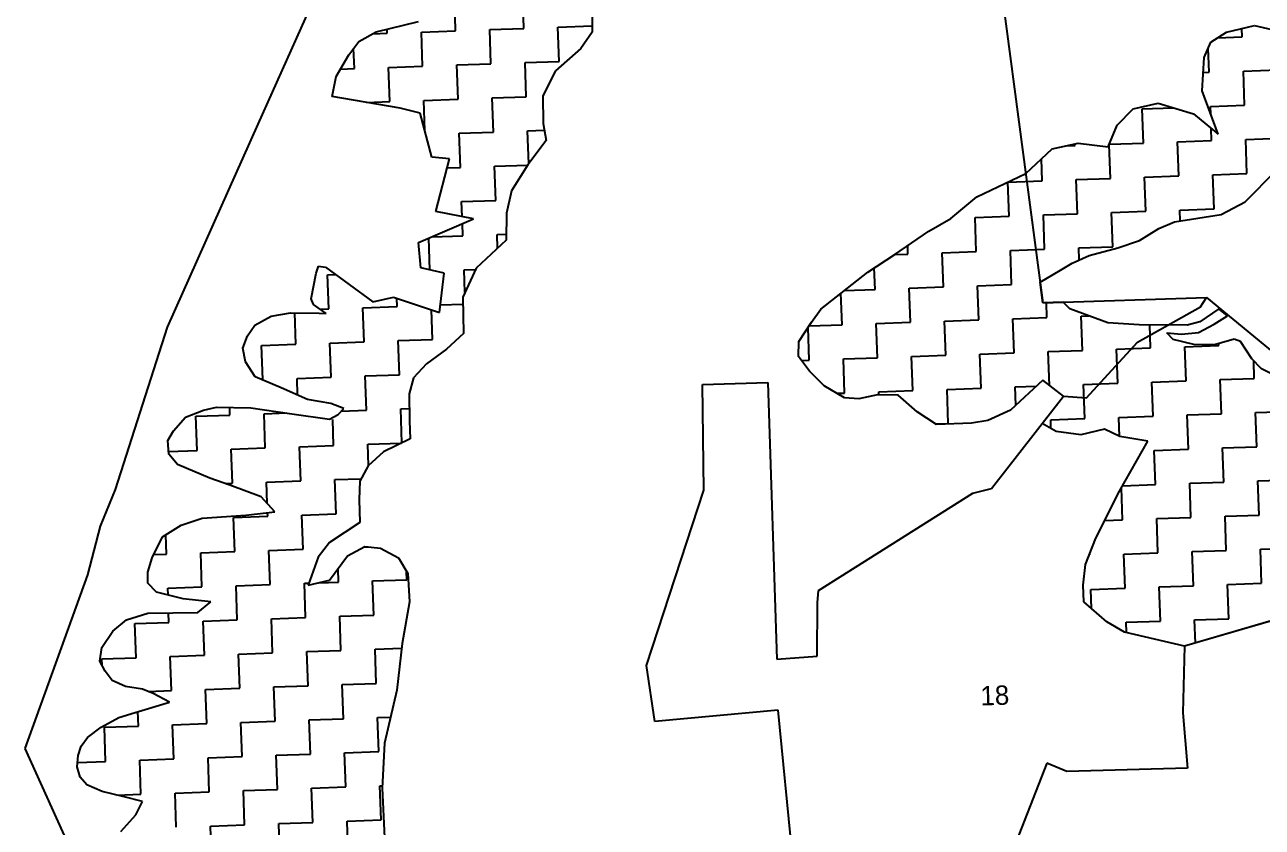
# Model space of a CAD drawing. Header units: metres. Extents: x 267220 to 268866, y 2134324 to 2136627.
# Drawn here: x 267220 to 267769, y 2135704 to 2136059 of the extents above; entities that cross this region are included whole.
import ezdxf

# ---------------------------------------------------------------- set-up
doc = ezdxf.new("R2010")
doc.units = ezdxf.units.M
for name, color, linetype in [('POLY_HATCH', 12, 'Continuous'), ('POLY_PARCEL', 6, 'Continuous'), ('TEXT_PARCEL', 7, 'Continuous'), ('V_BOUND_LINE', 7, 'Continuous')]:
    doc.layers.add(name, color=color, linetype=linetype)
doc.styles.add('TEXT_MAP', font='')
doc.styles.get('TEXT_MAP').set_extended_font_data('Kruti Dev 050')

msp = doc.modelspace()

# ---------------------------------------------------------------- linework, layer by layer
at = {"layer": 'POLY_HATCH', "linetype": 'Continuous'}
for p, q in [((267441.18, 2136057.66), (267440.64, 2136072.8)), ((267410.9, 2136056.58), (267410.68, 2136063)), ((267374.05, 2136055.26), (267380.63, 2136055.5)), ((267380.63, 2136055.5), (267380.56, 2136057.37)), ((267395.77, 2136056.04), (267410.9, 2136056.58)), ((267396.31, 2136040.9), (267395.77, 2136056.04)), ((267426.04, 2136057.12), (267441.18, 2136057.66)), ((267426.58, 2136041.98), (267426.04, 2136057.12)), ((267456.31, 2136058.2), (267471.43, 2136058.74)), ((267456.86, 2136043.06), (267456.31, 2136058.2)), ((267759.59, 2136053.88), (267759.45, 2136057.59)), ((267748.74, 2136053.5), (267759.59, 2136053.88)), ((267366.04, 2136039.82), (267365.72, 2136048.75)), ((267744.99, 2136038.21), (267744.61, 2136048.95)), ((267359.96, 2136039.6), (267366.04, 2136039.82)), ((267381.17, 2136040.36), (267396.31, 2136040.9)), ((267381.71, 2136025.22), (267381.17, 2136040.36)), ((267411.45, 2136041.44), (267426.58, 2136041.98)), ((267411.99, 2136026.31), (267411.45, 2136041.44)), ((267441.72, 2136042.52), (267456.86, 2136043.06)), ((267442.26, 2136027.39), (267441.72, 2136042.52)), ((267742.4, 2136038.11), (267744.99, 2136038.21)), ((267760.13, 2136038.75), (267775.26, 2136039.29)), ((267760.67, 2136023.61), (267760.13, 2136038.75)), ((267427.12, 2136026.85), (267442.26, 2136027.39)), ((267371.39, 2136024.85), (267381.71, 2136025.22)), ((267396.85, 2136025.76), (267411.99, 2136026.31)), ((267397.33, 2136012.35), (267396.85, 2136025.76)), ((267427.66, 2136011.71), (267427.12, 2136026.85)), ((267715.26, 2136021.99), (267729.2, 2136022.49)), ((267715.8, 2136006.85), (267715.26, 2136021.99)), ((267745.53, 2136023.07), (267760.67, 2136023.61)), ((267745.65, 2136019.73), (267745.53, 2136023.07)), ((267412.53, 2136011.17), (267427.66, 2136011.71)), ((267413.07, 2135996.03), (267412.53, 2136011.17)), ((267442.8, 2136012.25), (267450.23, 2136012.52)), ((267443.32, 2135997.64), (267442.8, 2136012.25)), ((267746.07, 2136007.93), (267745.88, 2136013.27)), ((267681.8, 2136005.64), (267685.53, 2136005.77)), ((267685.53, 2136005.77), (267685.5, 2136006.45)), ((267701.2, 2135991.17), (267700.67, 2136006.1)), ((267700.76, 2136006.31), (267715.8, 2136006.85)), ((267730.94, 2136007.39), (267746.07, 2136007.93)), ((267731.48, 2135992.26), (267730.94, 2136007.39)), ((267761.21, 2136008.47), (267776.34, 2136009.02)), ((267761.75, 2135993.34), (267761.21, 2136008.47)), ((267670.93, 2135990.09), (267670.58, 2135999.79)), ((267407.16, 2135995.82), (267413.07, 2135996.03)), ((267428.21, 2135996.57), (267442.93, 2135997.1)), ((267428.75, 2135981.44), (267428.21, 2135996.57)), ((267655.79, 2135989.55), (267670.93, 2135990.09)), ((267656.33, 2135974.41), (267655.79, 2135989.55)), ((267686.07, 2135990.63), (267701.2, 2135991.17)), ((267686.61, 2135975.5), (267686.07, 2135990.63)), ((267716.34, 2135991.71), (267731.48, 2135992.26)), ((267716.88, 2135976.58), (267716.34, 2135991.71)), ((267746.61, 2135992.8), (267761.75, 2135993.34)), ((267747.15, 2135977.66), (267746.61, 2135992.8)), ((267413.61, 2135980.9), (267428.75, 2135981.44)), ((267413.85, 2135974.19), (267413.61, 2135980.9)), ((267732.02, 2135977.12), (267747.15, 2135977.66)), ((267641.2, 2135973.87), (267656.33, 2135974.41)), ((267641.74, 2135958.74), (267641.2, 2135973.87)), ((267671.47, 2135974.96), (267686.61, 2135975.5)), ((267672.01, 2135959.82), (267671.47, 2135974.96)), ((267701.74, 2135976.04), (267716.88, 2135976.58)), ((267702.29, 2135960.9), (267701.74, 2135976.04)), ((267732.19, 2135972.3), (267732.02, 2135977.12)), ((267414.15, 2135965.76), (267413.96, 2135971.12)), ((267399.53, 2135950.68), (267399.03, 2135964.66)), ((267400.43, 2135965.27), (267414.15, 2135965.76)), ((267429.29, 2135966.3), (267433.33, 2135966.44)), ((267429.5, 2135960.27), (267429.29, 2135966.3)), ((267611.47, 2135957.65), (267611.33, 2135961.37)), ((267605.63, 2135957.45), (267611.47, 2135957.65)), ((267626.6, 2135958.2), (267641.74, 2135958.74)), ((267627.14, 2135943.06), (267626.6, 2135958.2)), ((267656.88, 2135959.28), (267672.01, 2135959.82)), ((267657.42, 2135944.14), (267656.88, 2135959.28)), ((267687.15, 2135960.36), (267702.29, 2135960.9)), ((267687.34, 2135955.02), (267687.15, 2135960.36)), ((267414.69, 2135950.62), (267419.74, 2135950.8)), ((267415.05, 2135940.53), (267414.69, 2135950.62)), ((267596.87, 2135941.98), (267596.53, 2135951.54)), ((267354.15, 2135948.46), (267357.71, 2135948.59)), ((267354.69, 2135933.32), (267354.15, 2135948.46)), ((267582.27, 2135926.3), (267581.77, 2135940.34)), ((267583.24, 2135941.49), (267596.87, 2135941.98)), ((267612.01, 2135942.52), (267627.14, 2135943.06)), ((267612.55, 2135927.38), (267612.01, 2135942.52)), ((267642.28, 2135943.6), (267657.42, 2135944.14)), ((267642.82, 2135928.46), (267642.28, 2135943.6)), ((267369.82, 2135933.86), (267384.96, 2135934.4)), ((267370.36, 2135918.73), (267369.82, 2135933.86)), ((267384.96, 2135934.4), (267384.83, 2135938.04)), ((267404.18, 2135935.09), (267414.18, 2135935.45)), ((267673.09, 2135929.55), (267672.86, 2135936.04)), ((267340.09, 2135917.64), (267339.59, 2135931.62)), ((267350.91, 2135933.19), (267354.69, 2135933.32)), ((267400.64, 2135919.81), (267400.17, 2135932.95)), ((267627.68, 2135927.92), (267642.82, 2135928.46)), ((267657.96, 2135929), (267673.09, 2135929.55)), ((267658.5, 2135913.87), (267657.96, 2135929)), ((267688.23, 2135930.09), (267691.69, 2135930.21)), ((267688.77, 2135914.95), (267688.23, 2135930.09)), ((267567.68, 2135910.62), (267567.16, 2135925.12)), ((267567.59, 2135925.78), (267582.27, 2135926.3)), ((267597.41, 2135926.84), (267612.55, 2135927.38)), ((267597.95, 2135911.7), (267597.41, 2135926.84)), ((267628.23, 2135912.79), (267627.68, 2135927.92)), ((267719.04, 2135916.03), (267718.68, 2135926.25)), ((267324.95, 2135917.1), (267340.09, 2135917.64)), ((267355.23, 2135918.19), (267370.36, 2135918.73)), ((267355.77, 2135903.05), (267355.23, 2135918.19)), ((267385.5, 2135919.27), (267400.64, 2135919.81)), ((267386.04, 2135904.13), (267385.5, 2135919.27)), ((267749.32, 2135917.11), (267749.29, 2135917.99)), ((267325.5, 2135901.97), (267324.95, 2135917.1)), ((267613.09, 2135912.25), (267628.23, 2135912.79)), ((267613.63, 2135897.11), (267613.09, 2135912.25)), ((267643.36, 2135913.33), (267658.5, 2135913.87)), ((267643.9, 2135898.19), (267643.36, 2135913.33)), ((267673.64, 2135914.41), (267688.77, 2135914.95)), ((267674.17, 2135899.42), (267673.64, 2135914.41)), ((267703.91, 2135915.49), (267719.04, 2135916.03)), ((267704.45, 2135900.35), (267703.91, 2135915.49)), ((267734.18, 2135916.57), (267749.32, 2135917.11)), ((267734.72, 2135901.44), (267734.18, 2135916.57)), ((267564.21, 2135910.5), (267567.68, 2135910.62)), ((267582.82, 2135911.16), (267597.95, 2135911.7)), ((267583.36, 2135896.03), (267582.82, 2135911.16)), ((267765, 2135902.52), (267764.72, 2135910.29)), ((267325.03, 2135901.95), (267325.5, 2135901.97)), ((267340.63, 2135902.51), (267355.77, 2135903.05)), ((267340.9, 2135895.08), (267340.63, 2135902.51)), ((267370.9, 2135903.59), (267386.04, 2135904.13)), ((267371.45, 2135888.45), (267370.9, 2135903.59)), ((267719.59, 2135900.9), (267734.72, 2135901.44)), ((267720.13, 2135885.76), (267719.59, 2135900.9)), ((267749.86, 2135901.98), (267765, 2135902.52)), ((267750.4, 2135886.84), (267749.86, 2135901.98)), ((267579.99, 2135895.91), (267583.36, 2135896.03)), ((267598.49, 2135896.57), (267613.63, 2135897.11)), ((267598.54, 2135895.18), (267598.49, 2135896.57)), ((267628.77, 2135897.65), (267643.9, 2135898.19)), ((267629.31, 2135882.51), (267628.77, 2135897.65)), ((267659.04, 2135898.73), (267668.43, 2135899.07)), ((267659.33, 2135890.69), (267659.04, 2135898.73)), ((267689.31, 2135899.81), (267704.45, 2135900.35)), ((267689.85, 2135884.68), (267689.31, 2135899.81)), ((267295.76, 2135885.75), (267310.9, 2135886.29)), ((267296.3, 2135870.61), (267295.76, 2135885.75)), ((267310.9, 2135886.29), (267310.78, 2135889.64)), ((267326.04, 2135886.83), (267336.11, 2135887.19)), ((267326.58, 2135871.69), (267326.04, 2135886.83)), ((267360.27, 2135888.05), (267371.45, 2135888.45)), ((267386.58, 2135888.99), (267390.4, 2135889.13)), ((267387.12, 2135873.93), (267386.58, 2135888.99)), ((267674.72, 2135884.14), (267689.85, 2135884.68)), ((267704.99, 2135885.22), (267720.13, 2135885.76)), ((267705.29, 2135876.82), (267704.99, 2135885.22)), ((267735.26, 2135886.3), (267750.4, 2135886.84)), ((267735.8, 2135871.16), (267735.26, 2135886.3)), ((267765.54, 2135887.38), (267780.67, 2135887.92)), ((267766.08, 2135872.25), (267765.54, 2135887.38)), ((267356.85, 2135872.78), (267356.44, 2135884.29)), ((267623.76, 2135882.32), (267629.31, 2135882.51)), ((267674.86, 2135880.25), (267674.72, 2135884.14)), ((267371.99, 2135873.32), (267386.96, 2135873.85)), ((267283.73, 2135870.16), (267296.3, 2135870.61)), ((267311.44, 2135871.15), (267326.58, 2135871.69)), ((267311.98, 2135856.02), (267311.44, 2135871.15)), ((267341.71, 2135872.24), (267356.85, 2135872.78)), ((267342.25, 2135857.1), (267341.71, 2135872.24)), ((267372.32, 2135863.91), (267371.99, 2135873.32)), ((267720.67, 2135870.62), (267735.8, 2135871.16)), ((267721.21, 2135855.49), (267720.67, 2135870.62)), ((267750.94, 2135871.7), (267766.08, 2135872.25)), ((267751.48, 2135856.57), (267750.94, 2135871.7)), ((267327.12, 2135856.56), (267342.25, 2135857.1)), ((267357.39, 2135857.64), (267369.12, 2135858.06)), ((267357.93, 2135842.5), (267357.39, 2135857.64)), ((267766.62, 2135857.11), (267781.75, 2135857.65)), ((267767.16, 2135841.97), (267766.62, 2135857.11)), ((267308.76, 2135855.9), (267311.98, 2135856.02)), ((267327.45, 2135847.15), (267327.12, 2135856.56)), ((267706.61, 2135839.81), (267706.1, 2135854.08)), ((267706.61, 2135854.96), (267721.21, 2135855.49)), ((267736.34, 2135856.03), (267751.48, 2135856.57)), ((267736.89, 2135840.89), (267736.34, 2135856.03)), ((267312.52, 2135840.88), (267327.66, 2135841.42)), ((267313.06, 2135825.74), (267312.52, 2135840.88)), ((267327.66, 2135841.42), (267327.6, 2135843.06)), ((267342.8, 2135841.96), (267357.93, 2135842.5)), ((267343.34, 2135826.83), (267342.8, 2135841.96)), ((267721.75, 2135840.35), (267736.89, 2135840.89)), ((267752.02, 2135841.43), (267767.16, 2135841.97)), ((267752.56, 2135826.29), (267752.02, 2135841.43)), ((267698.64, 2135839.52), (267706.61, 2135839.81)), ((267722.29, 2135825.21), (267721.75, 2135840.35)), ((267282.79, 2135824.66), (267282.49, 2135833.15)), ((267277.2, 2135824.46), (267282.79, 2135824.66)), ((267297.93, 2135825.2), (267313.06, 2135825.74)), ((267298.47, 2135810.07), (267297.93, 2135825.2)), ((267328.2, 2135826.28), (267343.34, 2135826.83)), ((267328.74, 2135811.15), (267328.2, 2135826.28)), ((267370.13, 2135827.78), (267372.32, 2135827.86)), ((267691.79, 2135824.12), (267692.02, 2135824.13)), ((267692.02, 2135824.13), (267692, 2135824.67)), ((267707.15, 2135824.67), (267722.29, 2135825.21)), ((267707.69, 2135809.54), (267707.15, 2135824.67)), ((267737.43, 2135825.75), (267752.56, 2135826.29)), ((267737.97, 2135810.62), (267737.43, 2135825.75)), ((267767.7, 2135826.84), (267782.84, 2135827.38)), ((267768.24, 2135811.7), (267767.7, 2135826.84)), ((267359.01, 2135812.23), (267358.8, 2135818.21)), ((267374.15, 2135812.77), (267389.29, 2135813.31)), ((267389.29, 2135813.31), (267389.16, 2135816.97)), ((267283.33, 2135809.53), (267298.47, 2135810.07)), ((267283.44, 2135806.52), (267283.33, 2135809.53)), ((267313.6, 2135810.61), (267328.74, 2135811.15)), ((267314.15, 2135795.47), (267313.6, 2135810.61)), ((267343.88, 2135811.69), (267345.92, 2135811.76)), ((267344.42, 2135796.55), (267343.88, 2135811.69)), ((267350.11, 2135811.91), (267359.01, 2135812.23)), ((267374.69, 2135797.63), (267374.15, 2135812.77)), ((267692.56, 2135808.99), (267707.69, 2135809.54)), ((267692.86, 2135800.47), (267692.56, 2135808.99)), ((267722.83, 2135810.08), (267737.97, 2135810.62)), ((267723.37, 2135794.94), (267722.83, 2135810.08)), ((267753.1, 2135811.16), (267768.24, 2135811.7)), ((267753.65, 2135796.02), (267753.1, 2135811.16)), ((267283.87, 2135794.39), (267283.72, 2135798.62)), ((267359.55, 2135797.09), (267374.69, 2135797.63)), ((267360.1, 2135781.96), (267359.55, 2135797.09)), ((267268.74, 2135793.85), (267283.87, 2135794.39)), ((267269.28, 2135778.71), (267268.74, 2135793.85)), ((267299.01, 2135794.93), (267314.15, 2135795.47)), ((267299.55, 2135779.79), (267299.01, 2135794.93)), ((267329.28, 2135796.01), (267344.42, 2135796.55)), ((267329.82, 2135780.88), (267329.28, 2135796.01)), ((267708.24, 2135794.4), (267723.37, 2135794.94)), ((267708.4, 2135789.83), (267708.24, 2135794.4)), ((267738.51, 2135795.48), (267753.65, 2135796.02)), ((267738.88, 2135785.21), (267738.51, 2135795.48)), ((267314.69, 2135780.33), (267329.82, 2135780.88)), ((267315.23, 2135765.2), (267314.69, 2135780.33)), ((267344.96, 2135781.42), (267360.1, 2135781.96)), ((267345.5, 2135766.28), (267344.96, 2135781.42)), ((267375.23, 2135782.5), (267387.03, 2135782.92)), ((267375.77, 2135767.36), (267375.23, 2135782.5)), ((267254.14, 2135778.17), (267269.28, 2135778.71)), ((267254.25, 2135775.18), (267254.14, 2135778.17)), ((267284.41, 2135779.25), (267299.55, 2135779.79)), ((267284.95, 2135764.12), (267284.41, 2135779.25)), ((267274.66, 2135763.75), (267284.95, 2135764.12)), ((267300.09, 2135764.66), (267315.23, 2135765.2)), ((267300.63, 2135749.52), (267300.09, 2135764.66)), ((267330.36, 2135765.74), (267345.5, 2135766.28)), ((267330.9, 2135750.6), (267330.36, 2135765.74)), ((267360.64, 2135766.82), (267375.77, 2135767.36)), ((267361.18, 2135751.68), (267360.64, 2135766.82)), ((267270.36, 2135748.44), (267270.13, 2135754.84)), ((267255.22, 2135747.9), (267270.36, 2135748.44)), ((267255.76, 2135732.76), (267255.22, 2135747.9)), ((267285.5, 2135748.98), (267300.63, 2135749.52)), ((267286.04, 2135733.84), (267285.5, 2135748.98)), ((267315.77, 2135750.06), (267330.9, 2135750.6)), ((267316.31, 2135734.92), (267315.77, 2135750.06)), ((267346.04, 2135751.14), (267361.18, 2135751.68)), ((267346.58, 2135736.01), (267346.04, 2135751.14)), ((267376.31, 2135752.23), (267382.08, 2135752.43)), ((267376.86, 2135737.09), (267376.31, 2135752.23)), ((267361.72, 2135736.55), (267376.86, 2135737.09)), ((267362.26, 2135721.41), (267361.72, 2135736.55)), ((267243.29, 2135732.32), (267255.76, 2135732.76)), ((267270.9, 2135733.3), (267286.04, 2135733.84)), ((267271.44, 2135718.17), (267270.9, 2135733.3)), ((267301.17, 2135734.38), (267316.31, 2135734.92)), ((267301.71, 2135719.25), (267301.17, 2135734.38)), ((267331.45, 2135735.47), (267346.58, 2135736.01)), ((267331.99, 2135720.33), (267331.45, 2135735.47)), ((267316.85, 2135719.79), (267331.99, 2135720.33)), ((267347.12, 2135720.87), (267362.26, 2135721.41)), ((267347.66, 2135705.73), (267347.12, 2135720.87)), ((267377.4, 2135721.95), (267378.39, 2135721.99)), ((267377.94, 2135706.82), (267377.4, 2135721.95)), ((267260.79, 2135717.78), (267271.44, 2135718.17)), ((267286.58, 2135718.71), (267301.71, 2135719.25)), ((267287.12, 2135703.57), (267286.58, 2135718.71)), ((267317.39, 2135704.65), (267316.85, 2135719.79)), ((267302.25, 2135704.11), (267317.39, 2135704.65)), ((267302.8, 2135688.97), (267302.25, 2135704.11)), ((267332.53, 2135705.19), (267347.66, 2135705.73)), ((267333.07, 2135690.06), (267332.53, 2135705.19)), ((267362.8, 2135706.27), (267377.94, 2135706.82)), ((267363.34, 2135691.14), (267362.8, 2135706.27))]:
    msp.add_line(p, q, dxfattribs=at)
at = {"layer": 'POLY_HATCH'}
for p, q in [((267471.32, 2136069.69), (267471.46, 2136055.99)), ((267375.74, 2136056.21), (267394.44, 2136060.73)), ((267367.96, 2136051.86), (267375.74, 2136056.21)), ((267471.46, 2136055.99), (267466.44, 2136048.78)), ((267745.72, 2136051.53), (267752.59, 2136056)), ((267752.59, 2136056), (267765.14, 2136058.9)), ((267765.14, 2136058.9), (267774.71, 2136056.79)), ((267363.67, 2136045.92), (267367.96, 2136051.86)), ((267742.8, 2136044.75), (267745.72, 2136051.53)), ((267358.02, 2136036.29), (267363.67, 2136045.92)), ((267466.44, 2136048.78), (267455.19, 2136038.89)), ((267741.92, 2136029.97), (267742.8, 2136044.75)), ((267455.19, 2136038.89), (267449.61, 2136027.8)), ((267356.19, 2136027.44), (267358.02, 2136036.29)), ((267386.39, 2136022.3), (267356.19, 2136027.44)), ((267449.61, 2136027.8), (267449.7, 2136015.51)), ((267748.93, 2136010.72), (267741.92, 2136029.97)), ((267395.25, 2136020.16), (267386.39, 2136022.3)), ((267704.15, 2136014.74), (267711.27, 2136022.02)), ((267711.27, 2136022.02), (267722.43, 2136024.53)), ((267722.43, 2136024.53), (267738.06, 2136019.82)), ((267400.45, 2136000.63), (267395.25, 2136020.16)), ((267738.06, 2136019.82), (267748.93, 2136010.72)), ((267449.7, 2136015.51), (267451.02, 2136008)), ((267700.27, 2136005.11), (267704.15, 2136014.74)), ((267451.02, 2136008), (267442.97, 2135997.17)), ((267675.35, 2136004.22), (267686.86, 2136006.74)), ((267686.86, 2136006.74), (267700.27, 2136005.11)), ((267408.2, 2135999.84), (267400.45, 2136000.63)), ((267402.17, 2135976.48), (267408.2, 2135999.84)), ((267663.65, 2135993.32), (267675.35, 2136004.22)), ((267442.97, 2135997.17), (267435.65, 2135985.67)), ((267760.87, 2135980.73), (267774.63, 2135994.73)), ((267642.01, 2135983.01), (267663.65, 2135993.32)), ((267435.65, 2135985.67), (267433.55, 2135975.76)), ((267630.4, 2135973.46), (267642.01, 2135983.01)), ((267750.33, 2135975.16), (267760.87, 2135980.73)), ((267394.52, 2135962.71), (267418.8, 2135973.22)), ((267418.8, 2135973.22), (267402.17, 2135976.48)), ((267433.55, 2135975.76), (267433.27, 2135963.8)), ((267620.75, 2135967.84), (267630.4, 2135973.46)), ((267729.64, 2135971.9), (267750.33, 2135975.16)), ((267605.66, 2135957.46), (267620.75, 2135967.84)), ((267714.16, 2135963.63), (267722.69, 2135968.97)), ((267722.69, 2135968.97), (267729.64, 2135971.9)), ((267395.56, 2135951.6), (267394.52, 2135962.71)), ((267433.27, 2135963.8), (267420, 2135951.38)), ((267704.54, 2135960.44), (267714.16, 2135963.63)), ((267593.63, 2135949.66), (267605.66, 2135957.46)), ((267684.31, 2135953.67), (267691.74, 2135956.96)), ((267691.74, 2135956.96), (267704.54, 2135960.44)), ((267349.12, 2135949.19), (267350.08, 2135952.33)), ((267350.08, 2135952.33), (267353.32, 2135951.81)), ((267353.32, 2135951.81), (267374.23, 2135936.49)), ((267405.93, 2135949.19), (267395.56, 2135951.6)), ((267420, 2135951.38), (267414.14, 2135938.52)), ((267670.08, 2135945.14), (267679.05, 2135950.47)), ((267679.05, 2135950.47), (267684.31, 2135953.67)), ((267346.96, 2135937.76), (267349.12, 2135949.19)), ((267403.77, 2135931.76), (267405.93, 2135949.19)), ((267572.78, 2135933.28), (267593.63, 2135949.66)), ((267671.3, 2135935.99), (267670.08, 2135945.14)), ((267347.91, 2135935.22), (267346.96, 2135937.76)), ((267353.62, 2135931.36), (267347.91, 2135935.22)), ((267374.23, 2135936.49), (267383.38, 2135938.53)), ((267383.38, 2135938.53), (267403.77, 2135931.76)), ((267414.14, 2135938.52), (267414.36, 2135922.37)), ((267680.23, 2135936.28), (267671.3, 2135935.99)), ((267683.19, 2135933.34), (267680.23, 2135936.28)), ((267321.86, 2135926.15), (267329.23, 2135930.06)), ((267329.23, 2135930.06), (267337.75, 2135931.65)), ((267337.75, 2135931.65), (267350.4, 2135931.46)), ((267350.4, 2135931.46), (267353.62, 2135931.36)), ((267568.74, 2135927.52), (267572.78, 2135933.28)), ((267700.02, 2135927.15), (267683.19, 2135933.34)), ((267749.3, 2135933.34), (267740.78, 2135927.6)), ((267747.2, 2135926.49), (267753.04, 2135930.29)), ((267753.04, 2135930.29), (267749.3, 2135933.34)), ((267318.61, 2135921.32), (267321.86, 2135926.15)), ((267563.07, 2135918.88), (267568.74, 2135927.52)), ((267713.98, 2135926.3), (267700.02, 2135927.15)), ((267735.3, 2135926.06), (267713.98, 2135926.3)), ((267732.76, 2135922.11), (267740.28, 2135922.88)), ((267740.78, 2135927.6), (267735.3, 2135926.06)), ((267740.28, 2135922.88), (267747.2, 2135926.49)), ((267316.66, 2135915.89), (267318.61, 2135921.32)), ((267414.36, 2135922.37), (267406.88, 2135915.43)), ((267562.96, 2135912.2), (267563.07, 2135918.88)), ((267728.98, 2135919.8), (267726.19, 2135922.72)), ((267726.19, 2135922.72), (267732.76, 2135922.11)), ((267738.12, 2135917.61), (267728.98, 2135919.8)), ((267747.36, 2135917.43), (267738.12, 2135917.61)), ((267755.99, 2135919.92), (267747.36, 2135917.43)), ((267758.89, 2135918.85), (267755.99, 2135919.92)), ((267763.86, 2135911.15), (267758.89, 2135918.85)), ((267317.73, 2135909.93), (267316.66, 2135915.89)), ((267406.88, 2135915.43), (267397.97, 2135908.96)), ((267567.76, 2135905.7), (267562.96, 2135912.2)), ((267322.04, 2135903.23), (267317.73, 2135909.93)), ((267397.97, 2135908.96), (267392.21, 2135902.78)), ((267768.21, 2135906.77), (267763.86, 2135911.15)), ((267776.25, 2135902.7), (267768.21, 2135906.77)), ((267333.58, 2135898.29), (267322.04, 2135903.23)), ((267392.21, 2135902.78), (267390.36, 2135895.69)), ((267574.32, 2135899.26), (267567.76, 2135905.7)), ((267671.25, 2135901.67), (267656.96, 2135888.51)), ((267680.35, 2135894.66), (267671.25, 2135901.67)), ((267345.34, 2135893.13), (267333.58, 2135898.29)), ((267390.36, 2135895.69), (267390.43, 2135883.75)), ((267583.29, 2135893.96), (267574.32, 2135899.26)), ((267355.69, 2135891.36), (267345.34, 2135893.13)), ((267361.34, 2135889.21), (267355.69, 2135891.36)), ((267589.64, 2135893.48), (267583.29, 2135893.96)), ((267598.01, 2135895.18), (267589.64, 2135893.48)), ((267607.15, 2135895.16), (267598.01, 2135895.18)), ((267615.5, 2135887.73), (267607.15, 2135895.16)), ((267670.88, 2135882.51), (267680.35, 2135894.66)), ((267285.81, 2135879.33), (267291.17, 2135885.31)), ((267291.17, 2135885.31), (267299.2, 2135888.49)), ((267299.2, 2135888.49), (267304.94, 2135889.76)), ((267304.94, 2135889.76), (267320.17, 2135889.45)), ((267320.17, 2135889.45), (267338.27, 2135886.88)), ((267338.27, 2135886.88), (267355.08, 2135884.48)), ((267355.08, 2135884.48), (267358.87, 2135886.55)), ((267358.87, 2135886.55), (267361.34, 2135889.21)), ((267624.14, 2135882.07), (267615.5, 2135887.73)), ((267656.96, 2135888.51), (267646.93, 2135883.93)), ((267283.39, 2135874.96), (267285.81, 2135879.33)), ((267390.43, 2135883.75), (267390.72, 2135875.68)), ((267639.59, 2135882.62), (267624.14, 2135882.07)), ((267646.93, 2135883.93), (267639.59, 2135882.62)), ((267677.21, 2135878.92), (267670.88, 2135882.51)), ((267688.16, 2135877.55), (267677.21, 2135878.92)), ((267698.61, 2135880.03), (267688.16, 2135877.55)), ((267705.41, 2135876.76), (267698.61, 2135880.03)), ((267283.82, 2135868.97), (267283.39, 2135874.96)), ((267390.72, 2135875.68), (267378.97, 2135869.99)), ((267705.22, 2135852.51), (267717.78, 2135874.75)), ((267717.78, 2135874.75), (267705.41, 2135876.76)), ((267287.63, 2135864.4), (267283.82, 2135868.97)), ((267378.97, 2135869.99), (267372.16, 2135863.77)), ((267301.99, 2135858.27), (267287.63, 2135864.4)), ((267372.16, 2135863.77), (267368.54, 2135856.96)), ((267310.89, 2135855.16), (267301.99, 2135858.27)), ((267368.54, 2135856.96), (267368.13, 2135848.87)), ((267324.8, 2135850.08), (267310.89, 2135855.16)), ((267694.71, 2135831.76), (267705.22, 2135852.51)), ((267330.82, 2135843.44), (267324.8, 2135850.08)), ((267368.13, 2135848.87), (267368.49, 2135838.69)), ((267289.23, 2135837.46), (267298.55, 2135840.57)), ((267298.55, 2135840.57), (267318.01, 2135841.91)), ((267318.01, 2135841.91), (267330.82, 2135843.44)), ((267281.06, 2135832.24), (267289.23, 2135837.46)), ((267368.49, 2135838.69), (267355.1, 2135829.78)), ((267276.46, 2135822.97), (267281.06, 2135832.24)), ((267355.1, 2135829.78), (267350.06, 2135823.28)), ((267690.21, 2135820.01), (267694.71, 2135831.76)), ((267363.04, 2135823.92), (267370.63, 2135828.05)), ((267370.63, 2135828.05), (267377.69, 2135827.25)), ((267377.69, 2135827.25), (267385.57, 2135822.97)), ((267274.54, 2135816.68), (267276.46, 2135822.97)), ((267350.06, 2135823.28), (267345.58, 2135810.82)), ((267354.99, 2135813.09), (267363.04, 2135823.92)), ((267385.57, 2135822.97), (267389.69, 2135816.09)), ((267689.13, 2135810.83), (267690.21, 2135820.01)), ((267274.5, 2135811.75), (267274.54, 2135816.68)), ((267345.58, 2135810.82), (267354.99, 2135813.09)), ((267389.69, 2135816.09), (267390.49, 2135803.47)), ((267278.29, 2135807.82), (267274.5, 2135811.75)), ((267290.18, 2135804.81), (267278.29, 2135807.82)), ((267689.4, 2135803.46), (267689.13, 2135810.83)), ((267302.45, 2135803.54), (267290.18, 2135804.81)), ((267296.62, 2135798.83), (267302.45, 2135803.54)), ((267390.49, 2135803.47), (267387.28, 2135785.08)), ((267699.55, 2135794.69), (267689.4, 2135803.46)), ((267265, 2135795.56), (267274.55, 2135798.47)), ((267274.55, 2135798.47), (267296.62, 2135798.83)), ((267778.55, 2135796.78), (267734.04, 2135783.8)), ((267258.97, 2135790.41), (267265, 2135795.56)), ((267707.45, 2135790.05), (267699.55, 2135794.69)), ((267254.09, 2135783.17), (267258.97, 2135790.41)), ((267734.04, 2135783.8), (267707.45, 2135790.05)), ((267253.23, 2135777.14), (267254.09, 2135783.17)), ((267387.28, 2135785.08), (267384.86, 2135764.27)), ((267255.53, 2135772.72), (267253.23, 2135777.14)), ((267258.68, 2135768.55), (267255.53, 2135772.72)), ((267264.56, 2135765.97), (267258.68, 2135768.55)), ((267272.11, 2135764.74), (267264.56, 2135765.97)), ((267276.89, 2135762.88), (267272.11, 2135764.74)), ((267384.86, 2135764.27), (267379.37, 2135740.88)), ((267268.83, 2135754.45), (267284.1, 2135759.07)), ((267284.1, 2135759.07), (267276.89, 2135762.88)), ((267261.62, 2135752.26), (267268.83, 2135754.45)), ((267247.79, 2135743.41), (267253.84, 2135747.91)), ((267253.84, 2135747.91), (267261.62, 2135752.26)), ((267244.93, 2135739.45), (267247.79, 2135743.41)), ((267243.58, 2135735.33), (267244.93, 2135739.45)), ((267379.37, 2135740.88), (267378.33, 2135720.82)), ((267243.11, 2135730.39), (267243.58, 2135735.33)), ((267244.56, 2135725.73), (267243.11, 2135730.39)), ((267247.47, 2135722.4), (267244.56, 2135725.73)), ((267254.22, 2135719.43), (267247.47, 2135722.4)), ((267378.33, 2135720.82), (267379.46, 2135699.07)), ((267263.95, 2135716.99), (267254.22, 2135719.43)), ((267272.17, 2135714.93), (267263.95, 2135716.99)), ((267269.17, 2135709.04), (267272.17, 2135714.93)), ((267262.57, 2135701.62), (267269.17, 2135709.04))]:
    msp.add_line(p, q, dxfattribs=at)
at = {"layer": 'POLY_PARCEL'}
for p, q in [((267652.92, 2136073.7), (267671.3, 2135935.99)), ((267671.3, 2135935.99), (267743.87, 2135938.39)), ((267713.2, 2135918.6), (267741.14, 2135934.28)), ((267741.14, 2135934.28), (267743.87, 2135938.39)), ((267743.87, 2135938.39), (267815.93, 2135878.97)), ((267690.62, 2135893.91), (267713.2, 2135918.6)), ((267520.42, 2135899.85), (267549.34, 2135900.66)), ((267520.98, 2135853.02), (267520.42, 2135899.85)), ((267549.34, 2135900.66), (267553.28, 2135778.1)), ((267648.42, 2135853.68), (267680.35, 2135894.66)), ((267680.35, 2135894.66), (267690.62, 2135893.91)), ((267495.48, 2135775.33), (267520.98, 2135853.02)), ((267571.87, 2135808.44), (267640.25, 2135851.61)), ((267640.25, 2135851.61), (267648.42, 2135853.68)), ((267571.31, 2135803), (267571.87, 2135808.44)), ((267571.27, 2135779.41), (267571.31, 2135803)), ((267790.38, 2135800.23), (267734.04, 2135783.8)), ((267734.04, 2135783.8), (267733.31, 2135754.26)), ((267499.26, 2135750.43), (267495.48, 2135775.33)), ((267553.28, 2135778.1), (267571.27, 2135779.41)), ((267553.86, 2135755.5), (267499.26, 2135750.43)), ((267560.49, 2135688.43), (267553.86, 2135755.5)), ((267733.31, 2135754.26), (267735.34, 2135729.73)), ((267672.95, 2135731.92), (267612.78, 2135577.35)), ((267681.93, 2135728.21), (267672.95, 2135731.92)), ((267735.34, 2135729.73), (267681.93, 2135728.21))]:
    msp.add_line(p, q, dxfattribs=at)
at = {"layer": 'V_BOUND_LINE'}
for p, q in [((267406.79, 2136201.6), (267323.25, 2136015.14)), ((267323.25, 2136015.14), (267283.07, 2135925.29)), ((267283.07, 2135925.29), (267260.04, 2135853.27)), ((267260.04, 2135853.27), (267253.42, 2135837)), ((267253.42, 2135837), (267247.79, 2135815.38)), ((267247.79, 2135815.38), (267219.93, 2135738.52)), ((267219.93, 2135738.52), (267247.28, 2135678.16))]:
    msp.add_line(p, q, dxfattribs=at)

# ---------------------------------------------------------------- texts
at = {"layer": 'TEXT_PARCEL', "style": 'TEXT_MAP'}
msp.add_text('18', height=8.587, rotation=2.0468, dxfattribs=at).set_placement((267643.72, 2135757.5))

doc.saveas('drawing.dxf')
